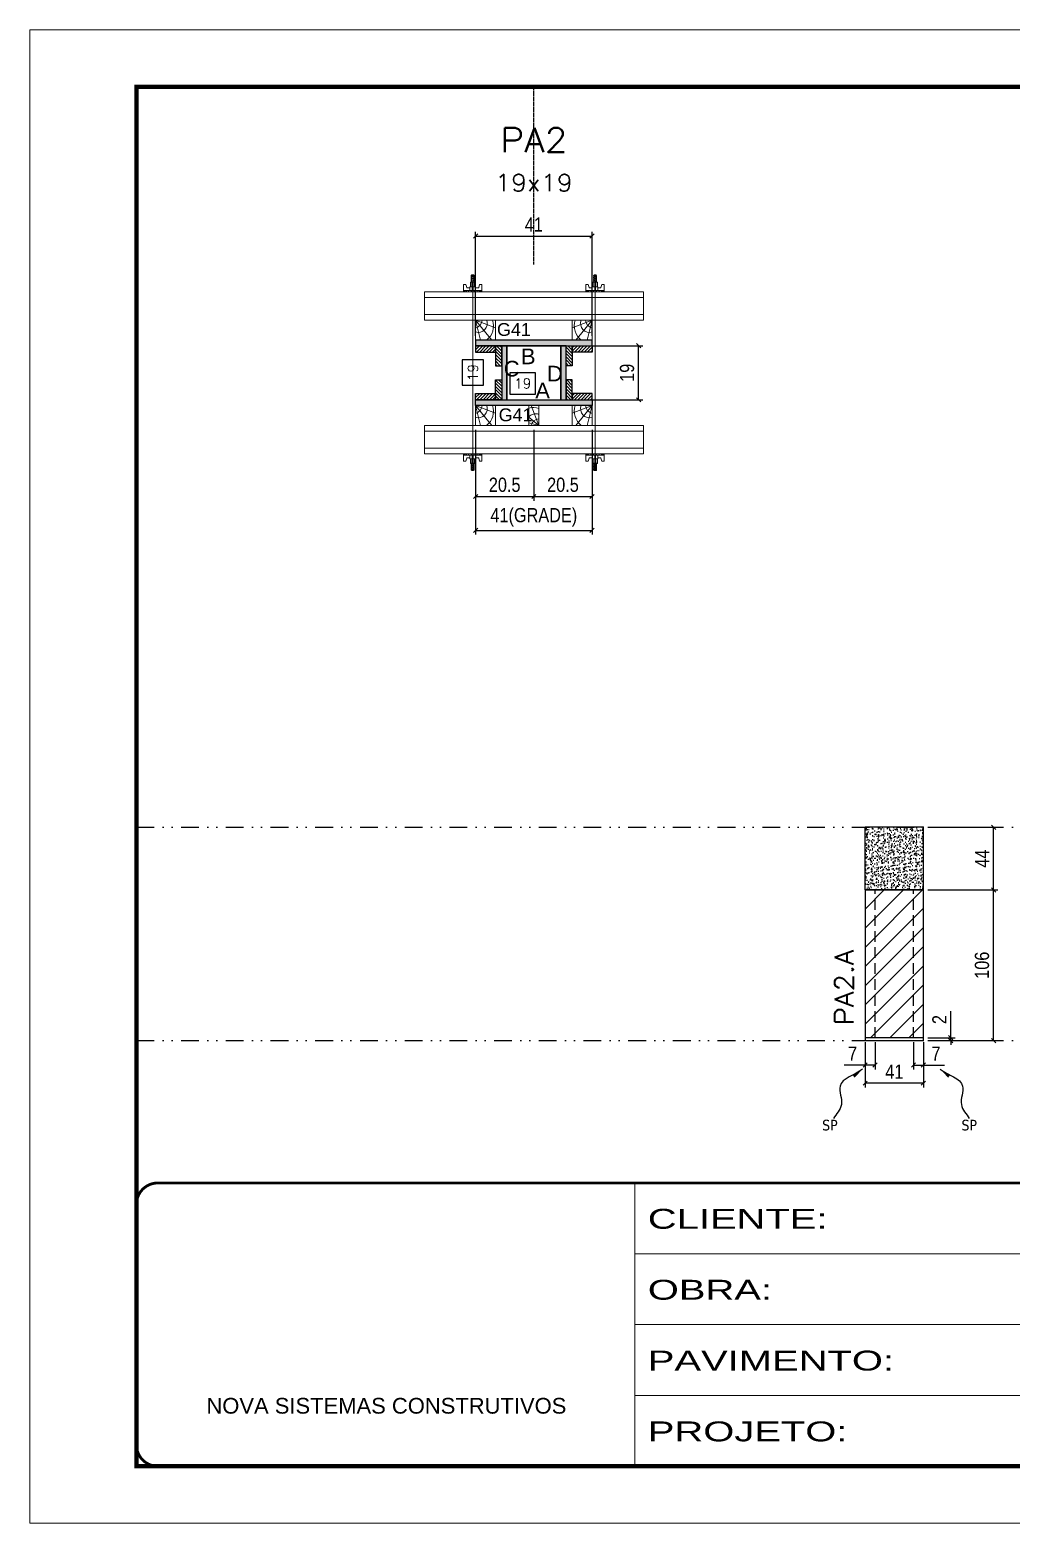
# Model space of a CAD drawing. Extents: x 14400 to 27878, y -21631 to 6985.
# Drawn here: x 14400 to 15090, y -12442 to -11392 of the extents above; entities that cross this region are included whole.
import ezdxf
from ezdxf.enums import TextEntityAlignment as Align

# ---------------------------------------------------------------- set-up
doc = ezdxf.new("R2010")
doc.units = 0
for name, pattern in [('CONTINUO', [0]), ('DASHED', [0.75, 0.5, -0.25]), ('DIVIDE2', [0.625, 0.25, -0.125, 0, -0.125, 0, -0.125]), ('HIDDEN', [0.375, 0.25, -0.125])]:
    doc.linetypes.add(name, pattern=pattern)
for name, color, linetype in [('CHAPA', 1, 'Continuous'), ('COTA', 241, 'Continuous'), ('MEIO_PONT', 93, 'Continuous'), ('Nível', 160, 'Continuous'), ('Painéis', 200, 'Continuous'), ('SARRAFO', 251, 'Continuous'), ('Sarrafo de Pressão', 42, 'HIDDEN'), ('texto', 7, 'Continuous'), ('Texto de Titulo', 7, 'Continuous'), ('Texto Qtd Sarr', 242, 'Continuous'), ('TEXTO_GERAL', 7, 'Continuous')]:
    doc.layers.add(name, color=color, linetype=linetype)
for name, color, linetype, lineweight in [('Folhas', 255, 'Continuous', 9), ('Hachura', 251, 'Continuous', 9), ('Madeira', 126, 'Continuous', 18), ('Perfil Metálico', 224, 'Continuous', 18), ('SARRAFO DE PRESSAO', 251, 'DASHED', 9), ('Texto Seção', 7, 'Continuous', 15)]:
    doc.layers.add(name, color=color, linetype=linetype, lineweight=lineweight)
doc.styles.add('ARIAL', font='arial.ttf')
doc.styles.add('COTA TECNICA', font='techl___.ttf', dxfattribs={"height": 10})
doc.styles.add('COTA TECNICA 2X', font='techl___.ttf', dxfattribs={"height": 10})
doc.styles.add('COTA TECNICA-50', font='techl___.ttf', dxfattribs={"height": 10})
doc.styles.add('REGUA-120', font='ROMANS.shx', dxfattribs={"height": 15})
doc.styles.add('ROMANS', font='romans.shx')
doc.styles.add('SANSSERIF', font='sas_____.pfb')
doc.styles.get("Standard").update_dxf_attribs({"font": 'arial.ttf'})
doc.styles.add('Tecnologia', font='')
doc.styles.get('Tecnologia').set_extended_font_data('Forgotten Futurist')
doc.dimstyles.new('COTA PAINEL-50', dxfattribs={"dimtxt": 10, "dimasz": 3, "dimexe": 3, "dimexo": 3, "dimgap": 3, "dimtad": 1, "dimdec": 1, "dimzin": 12, "dimdsep": 46, "dimtxsty": 'COTA TECNICA-50', "dimblk1": 'OBLIQUE', "dimblk2": 'OBLIQUE', "dimsah": 1, "dimcen": 0.9, "dimclrd": 4, "dimclre": 4, "dimclrt": 240, "dimadec": 1, "dimazin": 3, "dimtfac": 1, "dimtdec": 1, "dimtmove": 0, "dimatfit": 3, "dimfxl": 1, "dimtolj": 1, "dimtzin": 12, "dimarcsym": 0})
doc.dimstyles.new('PAINEL', dxfattribs={"dimtxt": 10, "dimasz": 3, "dimexe": 3, "dimexo": 3, "dimgap": 3, "dimtad": 1, "dimdec": 1, "dimzin": 12, "dimdsep": 46, "dimtxsty": 'COTA TECNICA', "dimblk1": 'OBLIQUE', "dimblk2": 'OBLIQUE', "dimsah": 1, "dimcen": 0.9, "dimclrd": 4, "dimclre": 4, "dimclrt": 240, "dimadec": 1, "dimazin": 3, "dimtfac": 1, "dimtdec": 1, "dimtmove": 0, "dimatfit": 3, "dimfxl": 1, "dimtolj": 1, "dimtzin": 12, "dimarcsym": 0})
doc.dimstyles.new('SECAO PILAR', dxfattribs={"dimtxt": 10, "dimasz": 3, "dimexe": 3, "dimexo": 3, "dimgap": 3, "dimtad": 1, "dimdec": 1, "dimlfac": 0.5, "dimzin": 12, "dimdsep": 46, "dimtxsty": 'COTA TECNICA 2X', "dimblk1": 'OBLIQUE', "dimblk2": 'OBLIQUE', "dimsah": 1, "dimcen": 0.9, "dimclrd": 256, "dimclre": 256, "dimclrt": 256, "dimadec": 1, "dimazin": 3, "dimtfac": 1, "dimtdec": 1, "dimtmove": 0, "dimatfit": 3, "dimfxl": 1, "dimtolj": 1, "dimtzin": 12, "dimarcsym": 0})
doc.dimstyles.new('SECÇÃO 2', dxfattribs={"dimtxt": 7, "dimasz": 6, "dimexe": 0.18, "dimexo": 2, "dimgap": -4, "dimtad": 3, "dimdec": 1, "dimlfac": 0.5, "dimzin": 12, "dimdsep": 46, "dimtxsty": 'ROMANS', "dimblk": 'ARCHTICK', "dimcen": 0.09, "dimse1": 1, "dimse2": 1, "dimsd1": 1, "dimsd2": 1, "dimclrd": 180, "dimclre": 5, "dimclrt": 1, "dimadec": 0, "dimazin": 3, "dimtfac": 1, "dimtdec": 1, "dimtofl": 0, "dimtmove": 0, "dimatfit": 3, "dimldrblk": 'ARCHTICK', "dimfxl": 1, "dimtolj": 1, "dimtzin": 0, "dimarcsym": 0})
doc.dimstyles.get("Standard").update_dxf_attribs({"dimtxt": 0.18, "dimasz": 0.18, "dimexe": 0.18, "dimexo": 0.0625, "dimgap": 0.09, "dimtad": 0, "dimtih": 1, "dimtoh": 1, "dimdec": 4, "dimzin": 0, "dimdsep": 46, "dimtxsty": 'Standard', "dimcen": 0.09, "dimadec": 0, "dimazin": 0, "dimtfac": 1, "dimtdec": 4, "dimtofl": 0, "dimtmove": 0, "dimatfit": 3, "dimfxl": 1, "dimtolj": 1, "dimtzin": 0, "dimarcsym": 0})
pattern_1 = [(225, (5292.5847, -34544.0262), (1.12253202, -1.12253202), [])]
pattern_2 = [(225, (5589.5847, -34544.0262), (1.12253202, -1.12253202), [])]
pattern_3 = [(135, (-8114.2717, -2149.6662), (-1.12253202, -1.12253202), [])]
pattern_4 = [(135, (-8052.2717, -2149.6662), (-1.12253202, -1.12253202), [])]

# ---------------------------------------------------------------- blocks, each defined once
blk = doc.blocks.new('9999999999')
at = {"color": 30, "linetype": 'CONTINUO'}
for p, q in [((98564.6, 34230.2), (98564.6, 34429.4)), ((98564.6, 34379.6), (99584, 34379.6)), ((98564.6, 34329.8), (99488, 34329.8)), ((98564.6, 34280), (99488, 34280))]:
    blk.add_line(p, q, dxfattribs=at)
at = {"color": 30, "linetype": 'CONTINUO', "const_width": 2}
blk.add_lwpolyline([(99584, 34230.2), (99584, 34414.4, 0.414214), (99569, 34429.4), (98229, 34429.4, 0.414214), (98214, 34414.4), (98214, 34245.2, 0.414214), (98229, 34230.2), (99584, 34230.2)], format="xyb", dxfattribs=at)
at = {"layer": 'Folhas'}
blk.add_lwpolyline([(98139, 34190.2), (99624, 34190.2), (99624, 35240.2), (98139, 35240.2)], close=True, dxfattribs=at)
at = {"layer": 'Folhas', "color": 30, "const_width": 3}
blk.add_lwpolyline([(98214, 34230.2), (99584, 34230.2), (99584, 35200.2), (98214, 35200.2)], close=True, dxfattribs=at)
at = {"color": 7, "linetype": 'Continuous', "ltscale": 5, "style": 'ARIAL'}
blk.add_text('NOVA SISTEMAS CONSTRUTIVOS', height=11.059, dxfattribs=at).set_placement((98263.2, 34267.2))
at = {"layer": 'Folhas', "color": 7, "style": 'Tecnologia', "width": 1.5}
for s, p in [('CLIENTE:', (98573.7, 34397.2)), ('OBRA:', (98573.7, 34347.3)), ('PAVIMENTO:', (98573.7, 34297.5)), ('PROJETO:', (98573.7, 34247.7))]:
    blk.add_text(s, height=14, dxfattribs=at).set_placement(p)
blk = doc.blocks.new('titulo1')
at = {"layer": 'Defpoints', "color": 252, "linetype": 'HIDDEN', "ltscale": 2}
blk.add_line((0, 0), (0, 125), dxfattribs=at)
at = {"layer": 'Defpoints', "style": 'ROMANS', "oblique": 15}
blk.add_attdef('FOLHA', text='', height=10, dxfattribs=at).set_placement((0, 15.6), align=Align.MIDDLE_CENTER)
at = {"layer": 'Texto Qtd Sarr', "color": 3, "style": 'ROMANS', "oblique": 15}
for tag, height, p in [('TITULO', 17, (0, 71.4)), ('SEÇÃO', 12, (0, 41.5))]:
    blk.add_attdef(tag, text='', height=height, dxfattribs=at).set_placement(p, align=Align.MIDDLE_CENTER)
blk = doc.blocks.new('*D1983')
at = {"layer": 'COTA', "color": 180, "lineweight": -2, "transparency": 16777216}
for p, q in [((14755.7, -11633.6), (14737.7, -11633.6)), ((14737.7, -11633.6), (14737.7, -11648.6)), ((14755.7, -11648.6), (14755.7, -11633.6)), ((14737.7, -11648.6), (14755.7, -11648.6))]:
    blk.add_line(p, q, dxfattribs=at)
at = {"layer": 'Defpoints', "color": 0, "transparency": 16777216}
for p in [(14735.5, -11652.6), (14773.5, -11652.6), (14773.5, -11652.6)]:
    blk.add_point(p, dxfattribs=at)
at = {"layer": 'COTA', "color": 1, "transparency": 16777216, "insert": (14746.7, -11641.1), "char_height": 7, "attachment_point": 5, "style": 'ROMANS'}
blk.add_mtext('\\A1;19', dxfattribs=at)
blk = doc.blocks.new('_ArchTick')
at = {"color": 0, "linetype": 'ByBlock', "const_width": 0.15}
blk.add_lwpolyline([(-0.5, -0.5), (0.5, 0.5)], dxfattribs=at)
blk = doc.blocks.new('*D1984')
at = {"layer": 'COTA', "color": 180, "lineweight": -2, "transparency": 16777216}
for p, q in [((14719.1, -11624.4), (14704.1, -11624.4)), ((14704.1, -11624.4), (14704.1, -11642.4)), ((14719.1, -11642.4), (14719.1, -11624.4)), ((14704.1, -11642.4), (14719.1, -11642.4))]:
    blk.add_line(p, q, dxfattribs=at)
at = {"layer": 'Defpoints', "color": 0, "transparency": 16777216}
for p in [(14723.1, -11614.6), (14735.5, -11614.6), (14735.5, -11652.6)]:
    blk.add_point(p, dxfattribs=at)
at = {"layer": 'COTA', "color": 1, "transparency": 16777216, "insert": (14711.6, -11633.4), "char_height": 7, "attachment_point": 5, "rotation": 90, "style": 'ROMANS'}
blk.add_mtext('\\A1;19', dxfattribs=at)
blk = doc.blocks.new('_Oblique')
at = {"color": 0, "linetype": 'ByBlock', "lineweight": -2}
blk.add_line((-0.5, -0.5), (0.5, 0.5), dxfattribs=at)
blk = doc.blocks.new('*D2004')
at = {"layer": 'COTA', "lineweight": -2, "transparency": 16777216}
for p, q in [((14780.1, -11614.6), (14831.2, -11614.6)), ((14828.2, -11652.6), (14828.2, -11614.6)), ((14780.1, -11652.6), (14831.2, -11652.6))]:
    blk.add_line(p, q, dxfattribs=at)
at = {"layer": 'Defpoints', "color": 0, "transparency": 16777216}
for p in [(14777.1, -11614.6), (14828.2, -11614.6), (14777.1, -11652.6)]:
    blk.add_point(p, dxfattribs=at)
at = {"layer": 'COTA', "lineweight": -2, "transparency": 16777216, "xscale": 3, "yscale": 3, "zscale": 3}
for p, rotation in [((14828.2, -11614.6), 90), ((14828.2, -11652.6), 270)]:
    blk.add_blockref('_Oblique', p, dxfattribs=dict(at, rotation=rotation))
at = {"layer": 'COTA', "transparency": 16777216, "insert": (14820.1, -11633.6), "char_height": 10, "attachment_point": 5, "rotation": 90, "style": 'COTA TECNICA 2X'}
blk.add_mtext('\\A1;19', dxfattribs=at)
blk = doc.blocks.new('*D1985')
at = {"layer": 'COTA', "lineweight": -2, "transparency": 16777216}
for p, q in [((14713.5, -11673.6), (14713.5, -11747.4)), ((14795.5, -11673.6), (14795.5, -11747.4)), ((14713.5, -11744.4), (14795.5, -11744.4))]:
    blk.add_line(p, q, dxfattribs=at)
at = {"layer": 'Defpoints', "color": 0, "transparency": 16777216}
for p in [(14713.5, -11670.6), (14795.5, -11670.6), (14795.5, -11744.4)]:
    blk.add_point(p, dxfattribs=at)
at = {"layer": 'COTA', "lineweight": -2, "transparency": 16777216, "xscale": 3, "yscale": 3, "zscale": 3, "rotation": 180}
blk.add_blockref('_Oblique', (14713.5, -11744.4), dxfattribs=at)
at = {"layer": 'COTA', "lineweight": -2, "transparency": 16777216, "xscale": 3, "yscale": 3, "zscale": 3}
blk.add_blockref('_Oblique', (14795.5, -11744.4), dxfattribs=at)
at = {"layer": 'COTA', "transparency": 16777216, "insert": (14754.5, -11735.2), "char_height": 10, "attachment_point": 5, "style": 'COTA TECNICA 2X'}
blk.add_mtext('\\A1;41(GRADE)', dxfattribs=at)
blk = doc.blocks.new('*D1986')
at = {"layer": 'COTA', "lineweight": -2, "transparency": 16777216}
for p, q in [((14754.5, -11673.6), (14754.5, -11723.6)), ((14795.5, -11673.6), (14795.5, -11723.6)), ((14754.5, -11720.6), (14795.5, -11720.6))]:
    blk.add_line(p, q, dxfattribs=at)
at = {"layer": 'Defpoints', "color": 0, "transparency": 16777216}
for p in [(14754.5, -11670.6), (14795.5, -11670.6), (14795.5, -11720.6)]:
    blk.add_point(p, dxfattribs=at)
at = {"layer": 'COTA', "lineweight": -2, "transparency": 16777216, "xscale": 3, "yscale": 3, "zscale": 3, "rotation": 180}
blk.add_blockref('_Oblique', (14754.5, -11720.6), dxfattribs=at)
at = {"layer": 'COTA', "lineweight": -2, "transparency": 16777216, "xscale": 3, "yscale": 3, "zscale": 3}
blk.add_blockref('_Oblique', (14795.5, -11720.6), dxfattribs=at)
at = {"layer": 'COTA', "transparency": 16777216, "insert": (14775, -11712.4), "char_height": 10, "attachment_point": 5, "style": 'COTA TECNICA 2X'}
blk.add_mtext('\\A1;20.5', dxfattribs=at)
blk = doc.blocks.new('*D1987')
at = {"layer": 'COTA', "lineweight": -2, "transparency": 16777216}
for p, q in [((14713.5, -11673.6), (14713.5, -11723.6)), ((14754.5, -11673.6), (14754.5, -11723.6)), ((14713.5, -11720.6), (14754.5, -11720.6))]:
    blk.add_line(p, q, dxfattribs=at)
at = {"layer": 'Defpoints', "color": 0, "transparency": 16777216}
for p in [(14713.5, -11670.6), (14754.5, -11670.6), (14754.5, -11720.6)]:
    blk.add_point(p, dxfattribs=at)
at = {"layer": 'COTA', "lineweight": -2, "transparency": 16777216, "xscale": 3, "yscale": 3, "zscale": 3, "rotation": 180}
blk.add_blockref('_Oblique', (14713.5, -11720.6), dxfattribs=at)
at = {"layer": 'COTA', "lineweight": -2, "transparency": 16777216, "xscale": 3, "yscale": 3, "zscale": 3}
blk.add_blockref('_Oblique', (14754.5, -11720.6), dxfattribs=at)
at = {"layer": 'COTA', "transparency": 16777216, "insert": (14734, -11712.4), "char_height": 10, "attachment_point": 5, "style": 'COTA TECNICA 2X'}
blk.add_mtext('\\A1;20.5', dxfattribs=at)
blk = doc.blocks.new('*D1988')
at = {"layer": 'COTA', "lineweight": -2, "transparency": 16777216}
for p, q in [((14713.5, -11607.6), (14713.5, -11534.5)), ((14713.5, -11537.5), (14795.5, -11537.5)), ((14795.5, -11607.6), (14795.5, -11534.5))]:
    blk.add_line(p, q, dxfattribs=at)
at = {"layer": 'Defpoints', "color": 0, "transparency": 16777216}
for p in [(14795.5, -11537.5), (14713.5, -11610.6), (14795.5, -11610.6)]:
    blk.add_point(p, dxfattribs=at)
at = {"layer": 'COTA', "lineweight": -2, "transparency": 16777216, "xscale": 3, "yscale": 3, "zscale": 3, "rotation": 180}
blk.add_blockref('_Oblique', (14713.5, -11537.5), dxfattribs=at)
at = {"layer": 'COTA', "lineweight": -2, "transparency": 16777216, "xscale": 3, "yscale": 3, "zscale": 3}
blk.add_blockref('_Oblique', (14795.5, -11537.5), dxfattribs=at)
at = {"layer": 'COTA', "transparency": 16777216, "insert": (14754.5, -11529.4), "char_height": 10, "attachment_point": 5, "style": 'COTA TECNICA 2X'}
blk.add_mtext('\\A1;41', dxfattribs=at)
blk = doc.blocks.new('C')
at = {"layer": 'Hachura', "color": 0}
for p, q in [((0, 3.22), (0, -3.22)), ((0.45, 3.22), (0, 3.22)), ((0.46, 3.16), (0, 3.16)), ((0.46, 3.05), (0, 3.05)), ((0.46, 2.88), (0, 2.88)), ((0, 2.75), (0, -1.16)), ((0.46, 2.65), (0, 2.65)), ((0.46, 2.23), (0, 2.23)), ((0.46, 1.51), (0, 1.51)), ((0.39, 0.49), (0.17, 0.49)), ((0.45, -3.23), (0.45, 3.22)), ((0.45, 3.22), (2.58, 3.22)), ((1.74, 0.97), (0.45, 0.97)), ((1.45, 0.1), (0.45, 0.1)), ((1.35, 1.94), (1.35, 0.96)), ((2.58, 2.39), (1.47, 2.09)), ((1.74, -0.97), (1.74, 0.97)), ((1.74, 0.97), (1.74, 0.84)), ((1.74, 0.97), (1.74, 0.84)), ((1.74, 0.84), (3.35, 0.84)), ((3.35, 0.45), (1.74, 0.45)), ((2.58, 3.22), (2.58, 2.39)), ((3.32, 0.84), (3.32, -0.84)), ((3.35, 0.84), (3.35, -0.84)), ((3.68, 0.45), (3.35, 0.45)), ((3.84, -0.52), (3.35, 0.45)), ((3.35, 0.06), (3.67, -0.57)), ((3.68, 0.45), (4.16, -0.52)), ((3.72, 0.5), (4.25, -0.57)), ((4.37, -0.55), (3.83, 0.53)), ((4.15, 0.45), (3.93, 0.45)), ((4.42, -0.52), (3.93, 0.45)), ((4.15, 0.45), (4.26, 0.45)), ((4.26, 0.45), (4.74, -0.52)), ((4.3, 0.5), (4.83, -0.57)), ((4.95, -0.55), (4.41, 0.53)), ((4.51, 0.45), (4.84, 0.45)), ((5, -0.52), (4.51, 0.45)), ((4.84, 0.45), (5.32, -0.52)), ((4.88, 0.5), (5.41, -0.57)), ((5.53, -0.55), (4.99, 0.53)), ((5.58, -0.52), (5.09, 0.45)), ((5.42, 0.45), (5.09, 0.45)), ((5.58, -0.52), (5.09, 0.45)), ((5.42, 0.45), (5.74, -0.19)), ((5.46, 0.5), (5.74, -0.07)), ((5.74, 0.19), (5.57, 0.53)), ((5.74, 0.32), (5.68, 0.45)), ((5.68, 0.45), (5.74, 0.45)), ((5.74, 0.45), (5.9, 0.29)), ((5.74, 0.45), (5.74, -0.52)), ((5.9, -0.36), (5.9, 0.29)), ((0.45, 0), (0, 0)), ((0.46, -1.52), (0, -1.52)), ((0.46, -2.23), (0, -2.23)), ((0.46, -2.65), (0, -2.65)), ((0.46, -2.88), (0, -2.88)), ((0.46, -3.05), (0, -3.05)), ((0.46, -3.16), (0, -3.16)), ((0, -3.22), (2.57, -3.22)), ((0.08, -0.48), (0.29, -0.48)), ((0.29, -0.48), (0.4, -0.48)), ((0.45, 0), (0.45, -0.97)), ((0.45, -0.16), (1.45, -0.16)), ((0.45, -0.65), (0.45, -0.32)), ((0.45, -3.23), (0.45, -0.65)), ((0.45, -0.97), (1.74, -0.97)), ((1.35, -1.94), (1.35, -0.97)), ((2.58, -2.39), (1.47, -2.1)), ((3.35, -0.32), (1.74, -0.32)), ((3.35, -0.84), (1.74, -0.84)), ((2.58, -3.23), (2.58, -2.39)), ((3.35, -0.07), (3.58, -0.52)), ((3.35, -0.52), (3.58, -0.52)), ((3.84, -0.52), (4.16, -0.52)), ((4.42, -0.52), (4.74, -0.52)), ((4.63, -0.52), (4.74, -0.52)), ((5, -0.52), (5.32, -0.52)), ((5.58, -0.52), (5.74, -0.52)), ((5.74, -0.52), (5.9, -0.36)), ((5.74, -0.52), (5.74, -0.52))]:
    blk.add_line(p, q, dxfattribs=at)
for centre, radius, start, end in [((1.52, 1.94), 0.161, 104.7436, 180), ((1.44, -0.03), 0.129, 272.695, 87.305), ((3.81, 0.39), 0.143, 25.5688, 154.4312), ((4.39, 0.39), 0.143, 25.5688, 154.4312), ((4.97, 0.39), 0.143, 25.5688, 154.4312), ((5.55, 0.39), 0.143, 25.5688, 154.4312), ((0.17, -0.37), 0.174, 221.744, 317.8592), ((1.52, -1.94), 0.161, 180, 255.2564), ((3.71, -0.4), 0.174, 222.1408, 318.256), ((4.29, -0.4), 0.174, 222.1408, 318.256), ((4.87, -0.4), 0.174, 222.1408, 318.256), ((5.45, -0.4), 0.174, 222.1408, 318.256), ((5.61, -0.4), 0.174, 317.8592, 318.256)]:
    blk.add_arc(centre, radius, start, end, dxfattribs=at)
blk = doc.blocks.new('PONTALETE')
at = {"layer": 'Madeira'}
for q in [(2.71, 7), (7, 5.76), (7, 1.74)]:
    blk.add_line((0, 0), q, dxfattribs=at)
blk.add_lwpolyline([(0, 0), (7, 0), (7, 7), (0, 7)], close=True, dxfattribs=at)
for centre, radius, start, end in [((2.04, 0.06), 6.23, 37.2818, 109.0913), ((1.09, 0.9), 3.19, 343.603, 109.9847), ((-0.21, -0.78), 3.09, 14.6322, 86.0383)]:
    blk.add_arc(centre, radius, start, end, dxfattribs=at)
blk = doc.blocks.new('MEIO PONTALETE')
at = {"layer": 'Madeira'}
for q in [(2.71, 7), (3.5, 2.88), (3.5, 0.87)]:
    blk.add_line((0, 0), q, dxfattribs=at)
blk.add_lwpolyline([(0, 0), (3.5, 0), (3.5, 7), (0, 7)], close=True, dxfattribs=at)
for centre, radius, start, end in [((2.04, 0.06), 6.23, 76.4499, 109.0913), ((1.09, 0.9), 3.19, 40.9063, 109.9847), ((-0.21, -0.78), 3.09, 14.6322, 86.0383)]:
    blk.add_arc(centre, radius, start, end, dxfattribs=at)
blk = doc.blocks.new('*D4702')
at = {"layer": 'COTA', "color": 4, "lineweight": -2, "transparency": 16777216}
for p, q in [((14987.6, -12104.2), (14987.6, -12136.1)), ((15028.6, -12104.2), (15028.6, -12136.1)), ((15028.6, -12133.1), (14987.6, -12133.1))]:
    blk.add_line(p, q, dxfattribs=at)
at = {"layer": 'Defpoints', "color": 0, "transparency": 16777216}
for p in [(14987.6, -12101.2), (15028.6, -12101.2), (14987.6, -12133.1)]:
    blk.add_point(p, dxfattribs=at)
at = {"layer": 'COTA', "color": 4, "lineweight": -2, "transparency": 16777216, "xscale": 3, "yscale": 3, "zscale": 3, "rotation": 180}
blk.add_blockref('_Oblique', (14987.6, -12133.1), dxfattribs=at)
at = {"layer": 'COTA', "color": 4, "lineweight": -2, "transparency": 16777216, "xscale": 3, "yscale": 3, "zscale": 3}
blk.add_blockref('_Oblique', (15028.6, -12133.1), dxfattribs=at)
at = {"layer": 'COTA', "color": 240, "transparency": 16777216, "insert": (15008.1, -12125), "char_height": 10, "attachment_point": 5, "style": 'COTA TECNICA'}
blk.add_mtext('\\A1;41', dxfattribs=at)
blk = doc.blocks.new('*D4703')
at = {"layer": 'COTA', "color": 4, "lineweight": -2, "transparency": 16777216}
for p, q in [((15021.6, -12104.2), (15021.6, -12123.4)), ((15028.6, -12106.2), (15028.6, -12123.4)), ((15021.6, -12120.4), (15028.6, -12120.4)), ((15028.6, -12120.4), (15043.3, -12120.4))]:
    blk.add_line(p, q, dxfattribs=at)
at = {"layer": 'Defpoints', "color": 0, "transparency": 16777216}
for p in [(15021.6, -12101.2), (15028.6, -12103.2), (15028.6, -12120.4)]:
    blk.add_point(p, dxfattribs=at)
at = {"layer": 'COTA', "color": 4, "lineweight": -2, "transparency": 16777216, "xscale": 3, "yscale": 3, "zscale": 3, "rotation": 180}
blk.add_blockref('_Oblique', (15021.6, -12120.4), dxfattribs=at)
at = {"layer": 'COTA', "color": 4, "lineweight": -2, "transparency": 16777216, "xscale": 3, "yscale": 3, "zscale": 3}
blk.add_blockref('_Oblique', (15028.6, -12120.4), dxfattribs=at)
at = {"layer": 'COTA', "color": 240, "transparency": 16777216, "insert": (15037.4, -12112.4), "char_height": 10, "attachment_point": 5, "style": 'COTA TECNICA-50'}
blk.add_mtext('\\A1;7', dxfattribs=at)
blk = doc.blocks.new('*D4704')
at = {"layer": 'COTA', "color": 4, "lineweight": -2, "transparency": 16777216}
for p, q in [((14987.6, -12106.2), (14987.6, -12123.4)), ((14994.6, -12104.2), (14994.6, -12123.4)), ((14987.6, -12120.4), (14972.8, -12120.4)), ((14994.6, -12120.4), (14987.6, -12120.4))]:
    blk.add_line(p, q, dxfattribs=at)
at = {"layer": 'Defpoints', "color": 0, "transparency": 16777216}
for p in [(14987.6, -12103.2), (14994.6, -12101.2), (14987.6, -12120.4)]:
    blk.add_point(p, dxfattribs=at)
at = {"layer": 'COTA', "color": 4, "lineweight": -2, "transparency": 16777216, "xscale": 3, "yscale": 3, "zscale": 3, "rotation": 180}
blk.add_blockref('_Oblique', (14987.6, -12120.4), dxfattribs=at)
at = {"layer": 'COTA', "color": 4, "lineweight": -2, "transparency": 16777216, "xscale": 3, "yscale": 3, "zscale": 3}
blk.add_blockref('_Oblique', (14994.6, -12120.4), dxfattribs=at)
at = {"layer": 'COTA', "color": 240, "transparency": 16777216, "insert": (14978.7, -12112.4), "char_height": 10, "attachment_point": 5, "style": 'COTA TECNICA-50'}
blk.add_mtext('\\A1;7', dxfattribs=at)
blk = doc.blocks.new('*D4705')
at = {"layer": 'COTA', "color": 4, "lineweight": -2, "transparency": 16777216}
for p, q in [((15047.8, -12101.2), (15047.8, -12082.4)), ((15031.6, -12101.2), (15050.8, -12101.2)), ((15031.6, -12103.2), (15050.8, -12103.2)), ((15047.8, -12103.2), (15047.8, -12101.2)), ((15047.8, -12103.2), (15047.8, -12106.2))]:
    blk.add_line(p, q, dxfattribs=at)
at = {"layer": 'Defpoints', "color": 0, "transparency": 16777216}
for p in [(15028.6, -12101.2), (15028.6, -12103.2), (15047.8, -12103.2)]:
    blk.add_point(p, dxfattribs=at)
at = {"layer": 'COTA', "color": 4, "lineweight": -2, "transparency": 16777216, "xscale": 3, "yscale": 3, "zscale": 3}
for p, rotation in [((15047.8, -12101.2), 270), ((15047.8, -12103.2), 90)]:
    blk.add_blockref('_Oblique', p, dxfattribs=dict(at, rotation=rotation))
at = {"layer": 'COTA', "color": 240, "transparency": 16777216, "insert": (15039.8, -12088.4), "char_height": 10, "attachment_point": 5, "rotation": 90, "style": 'COTA TECNICA-50'}
blk.add_mtext('\\A1;2', dxfattribs=at)
blk = doc.blocks.new('*D4714')
at = {"layer": 'COTA', "color": 4, "lineweight": -2, "transparency": 16777216}
for p, q in [((15031.6, -11953.2), (15080.9, -11953.2)), ((15077.9, -11997.2), (15077.9, -11953.2)), ((15031.6, -11997.2), (15080.9, -11997.2))]:
    blk.add_line(p, q, dxfattribs=at)
at = {"layer": 'Defpoints', "color": 0, "transparency": 16777216}
for p in [(15028.6, -11953.2), (15077.9, -11953.2), (15028.6, -11997.2)]:
    blk.add_point(p, dxfattribs=at)
at = {"layer": 'COTA', "color": 4, "lineweight": -2, "transparency": 16777216, "xscale": 3, "yscale": 3, "zscale": 3}
for p, rotation in [((15077.9, -11953.2), 90), ((15077.9, -11997.2), 270)]:
    blk.add_blockref('_Oblique', p, dxfattribs=dict(at, rotation=rotation))
at = {"layer": 'COTA', "color": 240, "transparency": 16777216, "insert": (15069.9, -11975.2), "char_height": 10, "attachment_point": 5, "rotation": 90, "style": 'COTA TECNICA-50'}
blk.add_mtext('\\A1;44', dxfattribs=at)
blk = doc.blocks.new('*D4716')
at = {"layer": 'COTA', "color": 4, "linetype": 'ByBlock', "lineweight": -2, "transparency": 16777216}
for p, q in [((15031.6, -11997.2), (15080.9, -11997.2)), ((15077.9, -12103.2), (15077.9, -11997.2)), ((15031.6, -12103.2), (15080.9, -12103.2))]:
    blk.add_line(p, q, dxfattribs=at)
at = {"layer": 'Defpoints', "color": 0, "linetype": 'ByBlock', "transparency": 16777216}
for p in [(15028.6, -11997.2), (15077.9, -11997.2), (15028.6, -12103.2)]:
    blk.add_point(p, dxfattribs=at)
at = {"layer": 'COTA', "color": 4, "linetype": 'ByBlock', "lineweight": -2, "transparency": 16777216, "xscale": 3, "yscale": 3, "zscale": 3}
for p, rotation in [((15077.9, -11997.2), 90), ((15077.9, -12103.2), 270)]:
    blk.add_blockref('_Oblique', p, dxfattribs=dict(at, rotation=rotation))
at = {"layer": 'COTA', "color": 240, "linetype": 'ByBlock', "transparency": 16777216, "insert": (15069.8, -12050.2), "char_height": 10, "attachment_point": 5, "rotation": 90, "style": 'COTA TECNICA'}
blk.add_mtext('\\A1;106', dxfattribs=at)
blk = doc.blocks.new('*D4717')
at = {"layer": 'COTA', "color": 4, "linetype": 'ByBlock', "lineweight": -2, "transparency": 16777216}
for p, q in [((15031.6, -11997.2), (15080.9, -11997.2)), ((15077.9, -12103.2), (15077.9, -11997.2)), ((15031.6, -12103.2), (15080.9, -12103.2))]:
    blk.add_line(p, q, dxfattribs=at)
at = {"layer": 'Defpoints', "color": 0, "linetype": 'ByBlock', "transparency": 16777216}
for p in [(15028.6, -11997.2), (15077.9, -11997.2), (15028.6, -12103.2)]:
    blk.add_point(p, dxfattribs=at)
at = {"layer": 'COTA', "color": 4, "linetype": 'ByBlock', "lineweight": -2, "transparency": 16777216, "xscale": 3, "yscale": 3, "zscale": 3}
for p, rotation in [((15077.9, -11997.2), 90), ((15077.9, -12103.2), 270)]:
    blk.add_blockref('_Oblique', p, dxfattribs=dict(at, rotation=rotation))
at = {"layer": 'COTA', "color": 240, "linetype": 'ByBlock', "transparency": 16777216, "insert": (15069.8, -12050.2), "char_height": 10, "attachment_point": 5, "rotation": 90, "style": 'COTA TECNICA'}
blk.add_mtext('\\A1;106', dxfattribs=at)

msp = doc.modelspace()

# ---------------------------------------------------------------- hatches: boundary and pattern name
at = {"layer": 'COTA', "linetype": 'ByBlock'}
h = msp.add_hatch(dxfattribs=at)
h.set_pattern_fill('AR-CONC', color=256, scale=0.03)
h.set_pattern_definition([(50, (9545.4736, -22968.634), (5.46554, -0.4781726), [0.5715, -6.2865]), (355, (9545.4736, -22968.634), (-1.0573026, 5.7317054), [0.4572, -5.0292175]), (100.451445, (9545.929, -22968.674), (4.4082374, 5.2535326), [0.4857003, -5.3427073]), (46.1842, (9545.4736, -22967.11), (8.1323712, -1.26127), [0.85725, -9.42975]), (96.63556, (9546.151, -22967.215), (7.122124, 7.4227837), [0.7285507, -8.014068]), (351.18415, (9545.474, -22967.11), (7.122124, 7.422784), [0.685799, -7.543792]), (21, (9546.2356, -22967.491), (4.5484317, -3.067956), [0.5715, -6.2865]), (326, (9546.2356, -22967.491), (1.8540609, 5.525639), [0.4572, -5.0292]), (71.451445, (9546.6146, -22967.7466), (6.4024926, 2.457683), [0.4857003, -5.3426981]), (37.5, (9545.4736, -22968.6339), (0.0926581, 2.53665117), [0, -4.96824, 0, -5.1054, 0, -5.04825]), (7.5, (9545.4736, -22968.634), (2.0045899, 3.00541724), [0, -2.91084, 0, -4.85394, 0, -1.92405]), (327.5, (9543.7743, -22968.634), (4.06771786, -0.17186232), [0, -1.905, 0, -5.9436, 0, -7.8867]), (317.5, (9543.0123, -22968.634), (4.4438754, 0.7627947), [0, -2.4765, 0, -3.94716, 0, -5.6007])])
h.paths.add_polyline_path([(14987.56, -11997.19), (15028.56, -11997.19), (15028.56, -11953.19), (14987.56, -11953.19)])
at = {"layer": 'Hachura'}
h = msp.add_hatch(color=256, dxfattribs=at)
h.dxf.hatch_style = 1
h.paths.add_polyline_path([(14795.54, -11614.62), (14795.54, -11610.62), (14713.54, -11610.62), (14713.54, -11614.62)])
h = msp.add_hatch(color=256, dxfattribs=at)
h.dxf.hatch_style = 1
h.paths.add_polyline_path([(14795.54, -11614.62), (14795.54, -11610.62), (14713.54, -11610.62), (14713.54, -11614.62)])
h = msp.add_hatch(dxfattribs=at)
h.set_pattern_fill('ANSI31', color=256, scale=0.5, angle=180, style=0)
h.set_pattern_definition(pattern_2)
h.paths.add_polyline_path([(14727.54, -11614.62), (14727.54, -11619.02), (14713.54, -11619.02), (14713.54, -11614.62)])
h = msp.add_hatch(dxfattribs=at)
h.set_pattern_fill('ANSI31', color=256, scale=0.5, angle=90, style=0)
h.set_pattern_definition(pattern_4)
h.paths.add_polyline_path([(14731.94, -11628.62), (14727.54, -11628.62), (14727.54, -11614.62), (14731.94, -11614.62)])
h = msp.add_hatch(color=256, dxfattribs=at)
h.dxf.hatch_style = 1
h.paths.add_polyline_path([(14731.94, -11652.62), (14735.54, -11652.62), (14735.54, -11614.62), (14731.94, -11614.62)])
h = msp.add_hatch(color=256, dxfattribs=at)
h.dxf.hatch_style = 1
h.paths.add_polyline_path([(14731.94, -11652.62), (14735.54, -11652.62), (14735.54, -11614.62), (14731.94, -11614.62)])
h = msp.add_hatch(color=256, dxfattribs=at)
h.dxf.hatch_style = 1
h.paths.add_polyline_path([(14773.54, -11652.62), (14777.14, -11652.62), (14777.14, -11614.62), (14773.54, -11614.62)])
h = msp.add_hatch(color=256, dxfattribs=at)
h.dxf.hatch_style = 1
h.paths.add_polyline_path([(14773.54, -11652.62), (14777.14, -11652.62), (14777.14, -11614.62), (14773.54, -11614.62)])
h = msp.add_hatch(dxfattribs=at)
h.set_pattern_fill('ANSI31', color=256, scale=0.5, angle=90, style=0)
h.set_pattern_definition(pattern_3)
h.paths.add_polyline_path([(14777.14, -11628.62), (14781.54, -11628.62), (14781.54, -11614.62), (14777.14, -11614.62)])
h = msp.add_hatch(dxfattribs=at)
h.set_pattern_fill('ANSI31', color=256, scale=0.5, angle=180, style=0)
h.set_pattern_definition(pattern_1)
h.paths.add_polyline_path([(14781.54, -11614.62), (14781.54, -11619.02), (14795.54, -11619.02), (14795.54, -11614.62)])
h = msp.add_hatch(dxfattribs=at)
h.set_pattern_fill('ANSI31', color=256, scale=0.5, angle=90, style=0)
h.set_pattern_definition(pattern_4)
h.paths.add_polyline_path([(14731.94, -11638.62), (14727.54, -11638.62), (14727.54, -11652.62), (14731.94, -11652.62)])
h = msp.add_hatch(dxfattribs=at)
h.set_pattern_fill('ANSI31', color=256, scale=0.5, angle=90, style=0)
h.set_pattern_definition(pattern_3)
h.paths.add_polyline_path([(14777.14, -11638.62), (14781.54, -11638.62), (14781.54, -11652.62), (14777.14, -11652.62)])
h = msp.add_hatch(dxfattribs=at)
h.set_pattern_fill('ANSI31', color=256, scale=0.5, angle=180, style=0)
h.set_pattern_definition(pattern_2)
h.paths.add_polyline_path([(14727.54, -11652.62), (14727.54, -11648.22), (14713.54, -11648.22), (14713.54, -11652.62)])
h = msp.add_hatch(color=256, dxfattribs=at)
h.dxf.hatch_style = 1
h.paths.add_polyline_path([(14795.54, -11652.62), (14795.54, -11656.62), (14713.54, -11656.62), (14713.54, -11652.62)])
h = msp.add_hatch(color=256, dxfattribs=at)
h.dxf.hatch_style = 1
h.paths.add_polyline_path([(14795.54, -11652.62), (14795.54, -11656.62), (14713.54, -11656.62), (14713.54, -11652.62)])
h = msp.add_hatch(dxfattribs=at)
h.set_pattern_fill('ANSI31', color=256, scale=0.5, angle=180, style=0)
h.set_pattern_definition(pattern_1)
h.paths.add_polyline_path([(14781.54, -11652.62), (14781.54, -11648.22), (14795.54, -11648.22), (14795.54, -11652.62)])
at = {"layer": 'Hachura', "linetype": 'ByBlock'}
h = msp.add_hatch(dxfattribs=at)
h.set_pattern_fill('ANSI31', color=256, scale=3)
h.set_pattern_definition([(45, (-4768.5, -1148.575), (-6.735192, 6.735192), [])])
h.paths.add_polyline_path([(14987.56, -12101.19), (15028.56, -12101.19), (15028.56, -11997.19), (14987.56, -11997.19)])
h.paths.add_polyline_path([(15300.19, -11997.19), (15259.19, -11997.19), (15259.19, -12101.19), (15300.19, -12101.19)])
h.paths.add_polyline_path([(15528.54, -11997.19), (15509.54, -11997.19), (15509.54, -12031.19), (15509.54, -12101.19), (15528.54, -12101.19), (15528.54, -12031.19)])

# ---------------------------------------------------------------- linework, layer by layer
at = {"layer": 'CHAPA'}
for points in [[(14795.54, -11614.62), (14795.54, -11610.62), (14713.54, -11610.62), (14713.54, -11614.62)], [(14795.54, -11614.62), (14795.54, -11610.62), (14713.54, -11610.62), (14713.54, -11614.62)], [(14731.94, -11652.62), (14735.54, -11652.62), (14735.54, -11614.62), (14731.94, -11614.62)], [(14731.94, -11652.62), (14735.54, -11652.62), (14735.54, -11614.62), (14731.94, -11614.62)], [(14773.54, -11652.62), (14777.14, -11652.62), (14777.14, -11614.62), (14773.54, -11614.62)], [(14773.54, -11652.62), (14777.14, -11652.62), (14777.14, -11614.62), (14773.54, -11614.62)], [(14795.54, -11652.62), (14795.54, -11656.62), (14713.54, -11656.62), (14713.54, -11652.62)], [(14795.54, -11652.62), (14795.54, -11656.62), (14713.54, -11656.62), (14713.54, -11652.62)]]:
    msp.add_lwpolyline(points, close=True, dxfattribs=at)
at = {"layer": 'COTA', "linetype": 'ByBlock'}
for p, q in [((15028.56, -11953.19), (14987.56, -11953.19)), ((14987.56, -11997.19), (14987.56, -11953.19)), ((15028.56, -11997.19), (15028.56, -11953.19))]:
    msp.add_line(p, q, dxfattribs=at)
at = {"layer": 'Hachura'}
for p, q in [((14711.54, -11701.42), (14711.53, -11569.62)), ((14797.54, -11701.42), (14797.55, -11569.62))]:
    msp.add_line(p, q, dxfattribs=at)
at = {"layer": 'Madeira'}
for points in [[(14795.54, -11610.62), (14795.54, -11596.62), (14713.54, -11596.62), (14713.54, -11610.62)], [(14795.54, -11656.62), (14795.54, -11670.62), (14713.54, -11670.62), (14713.54, -11656.62)]]:
    msp.add_lwpolyline(points, close=True, dxfattribs=at)
at = {"layer": 'Nível', "color": 4, "linetype": 'DIVIDE2', "ltscale": 50}
for p, q in [((14474.97, -11953.19), (15844.97, -11953.19)), ((14474.97, -12103.19), (15844.97, -12103.19))]:
    msp.add_line(p, q, dxfattribs=at)
at = {"layer": 'Painéis'}
for p, q in [((14987.56, -11997.19), (15028.56, -11997.19)), ((15028.56, -11997.19), (14987.56, -11997.19)), ((14987.56, -11997.19), (14987.56, -12101.19)), ((15028.56, -12101.19), (15028.56, -11997.19))]:
    msp.add_line(p, q, dxfattribs=at)
for points in [[(14735.54, -11614.62), (14735.54, -11652.62), (14773.54, -11652.62), (14773.54, -11614.62)], [(15028.56, -12101.19), (14987.56, -12101.19), (14987.56, -12103.19), (15028.56, -12103.19)]]:
    msp.add_lwpolyline(points, close=True, dxfattribs=at)
at = {"layer": 'Perfil Metálico'}
for points in [[(14831.54, -11576.62), (14831.54, -11596.62), (14677.54, -11596.62), (14677.54, -11576.62)], [(14677.54, -11592.62), (14677.54, -11580.62), (14831.54, -11580.62), (14831.54, -11592.62)], [(14831.54, -11690.62), (14831.54, -11670.62), (14677.54, -11670.62), (14677.54, -11690.62)], [(14677.54, -11674.62), (14677.54, -11686.62), (14831.54, -11686.62), (14831.54, -11674.62)]]:
    msp.add_lwpolyline(points, close=True, dxfattribs=at)
at = {"layer": 'SARRAFO'}
for points in [[(14713.54, -11619.02), (14727.54, -11619.02), (14727.54, -11614.62), (14713.54, -11614.62)], [(14727.54, -11614.62), (14727.54, -11628.62), (14731.94, -11628.62), (14731.94, -11614.62)], [(14781.54, -11614.62), (14781.54, -11628.62), (14777.14, -11628.62), (14777.14, -11614.62)], [(14795.54, -11619.02), (14781.54, -11619.02), (14781.54, -11614.62), (14795.54, -11614.62)], [(14727.54, -11652.62), (14727.54, -11638.62), (14731.94, -11638.62), (14731.94, -11652.62)], [(14781.54, -11652.62), (14781.54, -11638.62), (14777.14, -11638.62), (14777.14, -11652.62)], [(14713.54, -11648.22), (14727.54, -11648.22), (14727.54, -11652.62), (14713.54, -11652.62)], [(14795.54, -11648.22), (14781.54, -11648.22), (14781.54, -11652.62), (14795.54, -11652.62)]]:
    msp.add_lwpolyline(points, close=True, dxfattribs=at)
at = {"layer": 'Sarrafo de Pressão', "ltscale": 30}
for p, q in [((14994.56, -12101.19), (14994.56, -11997.19)), ((14994.56, -11997.19), (14994.56, -11997.19)), ((15021.56, -12101.19), (15021.56, -11997.19)), ((15021.56, -11997.19), (15021.56, -11997.19))]:
    msp.add_line(p, q, dxfattribs=at)

# ---------------------------------------------------------------- block references
at = {"layer": 'Hachura', "linetype": 'Continuous', "yscale": 2, "zscale": 2}
for p, xscale, rotation in [((14711.54, -11576.62), -2, 270), ((14797.54, -11576.62), 2, 90), ((14711.54, -11690.62), 2, 269.9999999999999), ((14797.54, -11690.62), -2, 90)]:
    msp.add_blockref('C', p, dxfattribs=dict(at, xscale=xscale, rotation=rotation))
at = {"layer": 'MEIO_PONT', "yscale": 2, "zscale": 2}
for p, xscale, rotation in [((14713.54, -11596.62), 2, 269.9999999999999), ((14795.54, -11596.62), -2, 90), ((14713.54, -11656.62), 2, 269.9999999999999), ((14795.54, -11656.62), -2, 90)]:
    msp.add_blockref('PONTALETE', p, dxfattribs=dict(at, xscale=xscale, rotation=rotation))
at = {"layer": 'MEIO_PONT', "xscale": -1.999999997962732, "yscale": 1.999999997962732, "zscale": 1.999999997962732}
msp.add_blockref('MEIO PONTALETE', (14758.04, -11670.62), dxfattribs=at)
at = {"layer": 'SARRAFO DE PRESSAO', "color": 6, "linetype": 'ByBlock'}
msp.add_blockref('9999999999', (-83739.01, -46632.68), dxfattribs=at)
at = {"layer": 'Texto Seção'}
ref = msp.add_blockref('titulo1', (14754.54, -11557.47), dxfattribs=at)
ref.add_attrib('TITULO', 'PA2', dxfattribs={"layer": 'Texto de Titulo', "color": 7, "height": 17, "style": 'ROMANS', "width": 1.1}).set_placement((14754.54, -11469.97), align=Align.MIDDLE_CENTER)
ref.add_attrib('SEÇÃO', '19x19', dxfattribs={"layer": 'Texto de Titulo', "color": 7, "height": 12, "style": 'ROMANS', "width": 1.1}).set_placement((14754.54, -11499.97), align=Align.MIDDLE_CENTER)

# ---------------------------------------------------------------- texts
at = {"layer": 'texto', "color": 0, "char_height": 7.5, "attachment_point": 5}
for insert in [(14962.78, -12162.68), (15060.8, -12162.68)]:
    msp.add_mtext('{\\fTahoma|b0|i0|c0|p34;\\C4;SP}', dxfattribs=dict(at, insert=insert))
at = {"layer": 'Texto Seção', "style": 'REGUA-120', "width": 1.1}
msp.add_text('PA2.A', height=13, rotation=90, dxfattribs=at).set_placement((14979.36, -12092.43))
at = {"layer": 'TEXTO_GERAL', "color": 0, "linetype": 'Continuous', "style": 'SANSSERIF'}
for p in [(14728.57, -11603.17), (14729.77, -11663.17)]:
    msp.add_text('G41', height=9, dxfattribs=at).set_placement(p, align=Align.MIDDLE_LEFT)
at = {"layer": 'TEXTO_GERAL', "style": 'ARIAL'}
for s, p in [('B', (14750.6, -11622.07)), ('C', (14738.93, -11630.71)), ('D', (14769.27, -11634.16)), ('A', (14760.68, -11646.04))]:
    msp.add_text(s, height=11, dxfattribs=at).set_placement(p, align=Align.MIDDLE_CENTER)

# ---------------------------------------------------------------- dimensions: what is measured, and where the dimension line sits
at = {"layer": 'COTA'}
for base, p1, p2, dimstyle, picture, middle in [((14795.54, -11537.51), (14713.54, -11610.62), (14795.54, -11610.62), 'SECAO PILAR', '*D1988', (14754.54, -11529.44)), ((14754.54, -11720.55), (14713.54, -11670.62), (14754.54, -11670.62), 'SECAO PILAR', '*D1987', (14734.04, -11712.44)), ((14795.54, -11720.55), (14754.54, -11670.62), (14795.54, -11670.62), 'SECAO PILAR', '*D1986', (14775.04, -11712.44)), ((15028.56, -12120.43), (15021.56, -12101.19), (15028.56, -12103.19), 'COTA PAINEL-50', '*D4703', (15037.42, -12112.36))]:
    dim = msp.add_linear_dim(base=base, p1=p1, p2=p2, dimstyle=dimstyle, dxfattribs=at)
    dim.commit()
    dim.dimension.update_dxf_attribs({"geometry": picture, "text_midpoint": middle})
for base, p1, p2, dimstyle, picture, middle in [((14723.12, -11614.62), (14735.54, -11652.62), (14735.54, -11614.62), 'SECÇÃO 2', '*D1984', (14723.12, -11633.37)), ((15047.81, -12103.19), (15028.56, -12101.19), (15028.56, -12103.19), 'COTA PAINEL-50', '*D4705', (15047.81, -12088.44))]:
    dim = msp.add_linear_dim(base=base, p1=p1, p2=p2, angle=90, dimstyle=dimstyle, dxfattribs=at)
    dim.commit()
    dim.dimension.update_dxf_attribs({"geometry": picture, "text_midpoint": middle, "dimtype": 160})
for base, p1, p2, angle, dimstyle, picture, middle in [((14828.17, -11614.62), (14777.14, -11652.62), (14777.14, -11614.62), 90, 'SECAO PILAR', '*D2004', (14820.09, -11633.62)), ((15077.92, -11953.19), (15028.56, -11997.19), (15028.56, -11953.19), 90, 'COTA PAINEL-50', '*D4714', (15069.85, -11975.19)), ((14987.56, -12120.43), (14994.56, -12101.19), (14987.56, -12103.19), 180, 'COTA PAINEL-50', '*D4704', (14978.69, -12112.36))]:
    dim = msp.add_linear_dim(base=base, p1=p1, p2=p2, angle=angle, dimstyle=dimstyle, dxfattribs=at)
    dim.commit()
    dim.dimension.update_dxf_attribs({"geometry": picture, "text_midpoint": middle})
dim = msp.add_linear_dim(base=(14773.54, -11652.62), p1=(14735.54, -11652.62), p2=(14773.54, -11652.62), dimstyle='SECÇÃO 2', dxfattribs=at)
dim.commit()
dim.dimension.update_dxf_attribs({"geometry": '*D1983', "text_midpoint": (14746.72, -11652.62), "dimtype": 160})
dim = msp.add_linear_dim(base=(14795.54, -11744.4), p1=(14713.54, -11670.62), p2=(14795.54, -11670.62), text='<>(GRADE)', dimstyle='SECAO PILAR', dxfattribs=at)
dim.commit()
dim.dimension.update_dxf_attribs({"geometry": '*D1985', "text_midpoint": (14754.54, -11735.17)})
at = {"layer": 'COTA', "linetype": 'ByBlock'}
for picture in ['*D4716', '*D4717']:
    dim = msp.add_aligned_dim(p1=(15028.56, -12103.19), p2=(15028.56, -11997.19), distance=-49.37, dimstyle='PAINEL', dxfattribs=at)
    dim.commit()
    dim.dimension.update_dxf_attribs({"geometry": picture, "text_midpoint": (15069.82, -12050.19)})
at = {"layer": 'COTA'}
dim = msp.add_linear_dim(base=(14987.56, -12133.09), p1=(15028.56, -12101.19), p2=(14987.56, -12101.19), angle=180, dimstyle='PAINEL', override={"dimarcsym": 2}, dxfattribs=at)
dim.commit()
dim.dimension.update_dxf_attribs({"geometry": '*D4702', "text_midpoint": (15008.06, -12125.01)})

# ---------------------------------------------------------------- leaders
at = {"layer": 'COTA', "path_type": 1}
for points in [[(14985.73, -12123.37), (14969.94, -12135.21), (14970.87, -12148.21), (14965.31, -12158)], [(15040.39, -12123.37), (15056.17, -12135.21), (15055.25, -12148.21), (15060.8, -12158)]]:
    msp.add_leader(points, dimstyle='Standard', override={"dimasz": 8}, dxfattribs=at)

doc.saveas('drawing.dxf')
